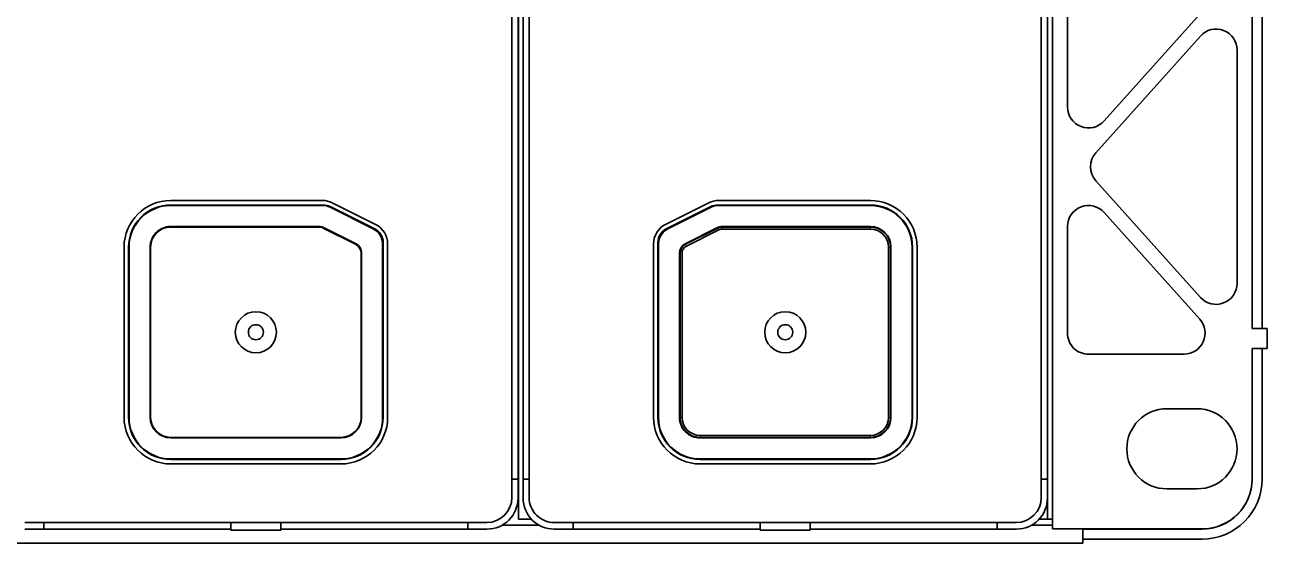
# Model space of a CAD drawing. Extents: x -1334 to -16, y -214 to 699.
# Drawn here: x -897.2 to -773.3, y 168.7 to 220.5 of the extents above; entities that cross this region are included whole.
import ezdxf

# ---------------------------------------------------------------- set-up
doc = ezdxf.new("R2010")
doc.units = 0

msp = doc.modelspace()

# ---------------------------------------------------------------- linework, layer by layer
at = {"color": 7, "lineweight": 35}
for p, q in [((-794.711, 170.159), (-794.711, 319.159)), ((-847.981, 317.148), (-847.981, 171.148)), ((-795.211, 171.148), (-795.211, 317.148)), ((-794.711, 171.148), (-794.711, 317.148)), ((-848.641, 173.298), (-848.641, 314.998)), ((-846.921, 314.998), (-846.921, 173.298)), ((-795.821, 173.298), (-795.821, 314.998)), ((-848.031, 175.138), (-848.031, 313.158)), ((-847.531, 313.158), (-847.531, 175.138)), ((-795.211, 175.138), (-795.211, 313.158)), ((-774.788, 299.159), (-774.788, 190.159)), ((-774.788, 190.159), (-774.788, 299.159)), ((-773.788, 299.159), (-773.788, 190.159)), ((-776.288, 194.679), (-776.288, 217.965)), ((-897.241, 170.798), (-851.141, 170.798)), ((-844.421, 170.798), (-798.321, 170.798)), ((-1220.695, 168.738), (-791.695, 168.738))]:
    msp.add_line(p, q, dxfattribs=at)
at = {"color": 7, "lineweight": 35, "ltscale": 0.266198}
for p, q in [((-793.211, 222.941), (-793.211, 212.293)), ((-793.211, 189.703), (-793.211, 200.351))]:
    msp.add_line(p, q, dxfattribs=at)
at = {"color": 7, "lineweight": 35, "ltscale": 0.357195}
for p, q in [((-789.546, 210.893), (-780.019, 221.541)), ((-789.546, 201.751), (-780.019, 191.103))]:
    msp.add_line(p, q, dxfattribs=at)
at = {"color": 7, "lineweight": 35, "ltscale": 0.390577}
for p, q in [((-779.953, 219.365), (-790.37, 207.722)), ((-790.37, 204.922), (-779.953, 193.279))]:
    msp.add_line(p, q, dxfattribs=at)
at = {"color": 7, "lineweight": 35, "ltscale": 0.378612}
for p, q in [((-867.547, 202.948), (-882.691, 202.948)), ((-882.691, 202.448), (-867.547, 202.448))]:
    msp.add_line(p, q, dxfattribs=at)
at = {"color": 7, "lineweight": 35, "ltscale": 0.381148}
for p, q in [((-867.446, 202.498), (-882.691, 202.498)), ((-812.871, 202.498), (-828.117, 202.498))]:
    msp.add_line(p, q, dxfattribs=at)
at = {"color": 7, "lineweight": 35, "ltscale": 0.120344}
for p, q in [((-866.787, 202.268), (-862.481, 200.115)), ((-829, 202.715), (-833.305, 200.563))]:
    msp.add_line(p, q, dxfattribs=at)
at = {"color": 7, "lineweight": 35, "ltscale": 0.124496}
for p, q in [((-866.775, 202.339), (-862.321, 200.112)), ((-833.242, 200.112), (-828.788, 202.339))]:
    msp.add_line(p, q, dxfattribs=at)
at = {"color": 7, "lineweight": 35, "ltscale": 0.120345}
for p, q in [((-862.258, 200.563), (-866.563, 202.715)), ((-833.082, 200.115), (-828.776, 202.268))]:
    msp.add_line(p, q, dxfattribs=at)
at = {"color": 7, "lineweight": 35, "ltscale": 0.37861}
for p, q in [((-812.871, 202.948), (-828.016, 202.948)), ((-828.016, 202.448), (-812.871, 202.448))]:
    msp.add_line(p, q, dxfattribs=at)
at = {"color": 7, "lineweight": 35, "ltscale": 0.0875}
for p, q in [((-879.191, 200.348), (-882.691, 200.348)), ((-884.741, 198.298), (-884.741, 194.798)), ((-884.741, 184.798), (-884.741, 181.298)), ((-863.641, 181.298), (-863.641, 184.798)), ((-882.691, 179.248), (-879.191, 179.248)), ((-869.191, 179.248), (-865.691, 179.248))]:
    msp.add_line(p, q, dxfattribs=at)
at = {"color": 7, "lineweight": 35, "ltscale": 0.369098}
for p, q in [((-867.928, 200.298), (-882.691, 200.298)), ((-812.871, 200.298), (-827.635, 200.298)), ((-812.871, 200.098), (-827.635, 200.098))]:
    msp.add_line(p, q, dxfattribs=at)
at = {"color": 7, "lineweight": 35, "ltscale": 0.05}
for p, q in [((-879.191, 200.348), (-877.191, 200.348)), ((-871.191, 200.348), (-869.191, 200.348)), ((-884.741, 192.798), (-884.741, 194.798)), ((-863.641, 194.798), (-863.641, 192.798)), ((-773.288, 190.159), (-773.288, 188.159)), ((-884.741, 184.798), (-884.741, 186.798)), ((-863.641, 186.798), (-863.641, 184.798)), ((-877.191, 179.248), (-879.191, 179.248)), ((-869.191, 179.248), (-871.191, 179.248))]:
    msp.add_line(p, q, dxfattribs=at)
at = {"color": 7, "lineweight": 35, "ltscale": 0.00125}
for p, q in [((-879.191, 200.298), (-879.191, 200.348)), ((-877.191, 200.348), (-877.191, 200.298)), ((-871.191, 200.298), (-871.191, 200.348)), ((-869.191, 200.348), (-869.191, 200.298)), ((-884.741, 194.798), (-884.691, 194.798)), ((-863.691, 194.798), (-863.641, 194.798)), ((-884.691, 192.798), (-884.741, 192.798)), ((-863.641, 192.798), (-863.691, 192.798)), ((-884.741, 186.798), (-884.691, 186.798)), ((-863.691, 186.798), (-863.641, 186.798)), ((-884.691, 184.798), (-884.741, 184.798)), ((-863.641, 184.798), (-863.691, 184.798)), ((-879.191, 179.248), (-879.191, 179.298)), ((-877.191, 179.298), (-877.191, 179.248)), ((-871.191, 179.248), (-871.191, 179.298)), ((-869.191, 179.298), (-869.191, 179.248))]:
    msp.add_line(p, q, dxfattribs=at)
at = {"color": 7, "lineweight": 35, "ltscale": 0.15}
for p, q in [((-871.191, 200.348), (-877.191, 200.348)), ((-884.741, 192.798), (-884.741, 186.798)), ((-863.641, 186.798), (-863.641, 192.798)), ((-877.191, 179.248), (-871.191, 179.248))]:
    msp.add_line(p, q, dxfattribs=at)
at = {"color": 7, "lineweight": 35, "ltscale": 0.032849}
msp.add_line((-867.878, 200.348), (-869.191, 200.348), dxfattribs=at)
at = {"color": 7, "lineweight": 35, "ltscale": 0.09045}
msp.add_line((-864.244, 198.574), (-867.48, 200.192), dxfattribs=at)
at = {"color": 7, "lineweight": 35, "ltscale": 0.090451}
for p, q in [((-864.194, 198.624), (-867.43, 200.242)), ((-828.133, 200.242), (-831.369, 198.624)), ((-828.083, 200.192), (-831.319, 198.574)), ((-827.993, 200.013), (-831.229, 198.395))]:
    msp.add_line(p, q, dxfattribs=at)
at = {"color": 7, "lineweight": 13, "ltscale": 0.005}
for p, q in [((-827.993, 200.013), (-828.083, 200.192)), ((-827.635, 200.098), (-827.635, 200.298)), ((-812.871, 200.098), (-812.871, 200.298)), ((-831.229, 198.395), (-831.319, 198.574)), ((-831.671, 197.68), (-831.871, 197.68)), ((-811.071, 198.298), (-810.871, 198.298)), ((-831.671, 181.298), (-831.871, 181.298)), ((-811.071, 181.298), (-810.871, 181.298)), ((-829.871, 179.498), (-829.871, 179.298)), ((-812.871, 179.498), (-812.871, 179.298))]:
    msp.add_line(p, q, dxfattribs=at)
at = {"color": 7, "lineweight": 35, "ltscale": 0.370348}
msp.add_line((-812.871, 200.348), (-827.685, 200.348), dxfattribs=at)
at = {"color": 7, "lineweight": 35, "ltscale": 0.432431}
for p, q in [((-861.541, 198.595), (-861.541, 181.298)), ((-861.041, 181.298), (-861.041, 198.595)), ((-834.521, 198.595), (-834.521, 181.298)), ((-834.021, 181.298), (-834.021, 198.595))]:
    msp.add_line(p, q, dxfattribs=at)
at = {"color": 7, "lineweight": 35, "ltscale": 0.436824}
for p, q in [((-861.491, 181.298), (-861.491, 198.771)), ((-834.071, 198.771), (-834.071, 181.298))]:
    msp.add_line(p, q, dxfattribs=at)
at = {"color": 7, "lineweight": 35, "ltscale": 0.425}
for p, q in [((-887.341, 198.298), (-887.341, 181.298)), ((-886.891, 198.298), (-886.891, 181.298)), ((-886.841, 181.298), (-886.841, 198.298)), ((-884.691, 198.298), (-884.691, 181.298)), ((-811.071, 181.298), (-811.071, 198.298)), ((-810.871, 181.298), (-810.871, 198.298)), ((-810.821, 181.298), (-810.821, 198.298)), ((-808.721, 198.298), (-808.721, 181.298)), ((-808.671, 181.298), (-808.671, 198.298)), ((-808.221, 181.298), (-808.221, 198.298)), ((-882.691, 179.298), (-865.691, 179.298)), ((-829.871, 179.498), (-812.871, 179.498)), ((-829.871, 179.298), (-812.871, 179.298)), ((-829.871, 179.248), (-812.871, 179.248)), ((-865.691, 177.148), (-882.691, 177.148)), ((-882.691, 177.098), (-865.691, 177.098)), ((-882.691, 176.648), (-865.691, 176.648)), ((-812.871, 177.148), (-829.871, 177.148)), ((-829.871, 177.098), (-812.871, 177.098)), ((-829.871, 176.648), (-812.871, 176.648))]:
    msp.add_line(p, q, dxfattribs=at)
at = {"color": 7, "lineweight": 35, "ltscale": 0.409549}
for p, q in [((-863.691, 181.298), (-863.691, 197.68)), ((-831.871, 197.68), (-831.871, 181.298)), ((-831.671, 197.68), (-831.671, 181.298))]:
    msp.add_line(p, q, dxfattribs=at)
at = {"color": 7, "lineweight": 35, "ltscale": 0.073299}
msp.add_line((-863.641, 194.798), (-863.641, 197.73), dxfattribs=at)
at = {"color": 7, "lineweight": 35, "ltscale": 0.410799}
msp.add_line((-831.921, 197.73), (-831.921, 181.298), dxfattribs=at)
at = {"color": 7, "lineweight": 35, "ltscale": 0.0375}
for p, q in [((-773.288, 190.159), (-774.788, 190.159)), ((-774.788, 188.159), (-773.288, 188.159))]:
    msp.add_line(p, q, dxfattribs=at)
at = {"color": 7, "lineweight": 35, "ltscale": 0.238174}
msp.add_line((-781.584, 187.603), (-791.111, 187.603), dxfattribs=at)
at = {"color": 7, "lineweight": 35, "ltscale": 0.325543}
for p, q in [((-774.788, 188.159), (-774.788, 175.138)), ((-773.788, 188.159), (-773.788, 175.138))]:
    msp.add_line(p, q, dxfattribs=at)
at = {"color": 7, "lineweight": 35, "ltscale": 0.325}
msp.add_line((-774.788, 175.159), (-774.788, 188.159), dxfattribs=at)
at = {"color": 7, "lineweight": 35, "ltscale": 0.075}
for p, q in [((-783.288, 182.159), (-780.288, 182.159)), ((-780.288, 174.159), (-783.288, 174.159))]:
    msp.add_line(p, q, dxfattribs=at)
at = {"color": 7, "lineweight": 35, "ltscale": 0.015251}
for p, q in [((-848.031, 175.138), (-848.641, 175.138)), ((-795.211, 175.138), (-795.821, 175.138))]:
    msp.add_line(p, q, dxfattribs=at)
at = {"color": 7, "lineweight": 35, "ltscale": 0.04725}
for p, q in [((-848.031, 173.248), (-848.031, 175.138)), ((-847.531, 175.138), (-847.531, 173.248)), ((-795.211, 173.248), (-795.211, 175.138)), ((-897.241, 170.138), (-895.351, 170.138)), ((-844.421, 170.138), (-842.531, 170.138))]:
    msp.add_line(p, q, dxfattribs=at)
at = {"color": 7, "lineweight": 35, "ltscale": 0.01525}
msp.add_line((-846.921, 175.138), (-847.531, 175.138), dxfattribs=at)
at = {"color": 7, "lineweight": 35, "ltscale": 0.031651}
msp.add_line((-847.981, 171.148), (-846.715, 171.148), dxfattribs=at)
at = {"color": 7, "lineweight": 35, "ltscale": 0.002902}
msp.add_line((-796.028, 171.148), (-795.911, 171.148), dxfattribs=at)
at = {"color": 7, "lineweight": 13, "ltscale": 0.003358}
msp.add_line((-795.911, 171.282), (-795.911, 171.148), dxfattribs=at)
at = {"color": 7, "lineweight": 35, "ltscale": 0.003358}
msp.add_line((-795.911, 171.148), (-795.911, 171.282), dxfattribs=at)
at = {"color": 7, "lineweight": 35, "ltscale": 0.012373}
msp.add_line((-795.911, 171.148), (-795.417, 171.148), dxfattribs=at)
at = {"color": 7, "lineweight": 35, "ltscale": 0.005127}
msp.add_line((-795.417, 171.148), (-795.211, 171.148), dxfattribs=at)
at = {"color": 7, "lineweight": 35, "ltscale": 0.0125}
msp.add_line((-795.211, 171.148), (-794.711, 171.148), dxfattribs=at)
at = {"color": 7, "lineweight": 35, "ltscale": 0.0165}
for p, q in [((-895.351, 170.138), (-895.351, 170.798)), ((-853.031, 170.798), (-853.031, 170.138)), ((-842.531, 170.138), (-842.531, 170.798)), ((-800.211, 170.798), (-800.211, 170.138))]:
    msp.add_line(p, q, dxfattribs=at)
at = {"color": 7, "lineweight": 35, "ltscale": 0.466499}
for p, q in [((-895.351, 170.138), (-876.691, 170.138)), ((-842.531, 170.138), (-823.871, 170.138))]:
    msp.add_line(p, q, dxfattribs=at)
at = {"color": 7, "lineweight": 35, "ltscale": 0.01875}
for p, q in [((-876.691, 170.798), (-876.691, 170.048)), ((-871.691, 170.048), (-871.691, 170.798)), ((-823.871, 170.798), (-823.871, 170.048)), ((-818.871, 170.048), (-818.871, 170.798))]:
    msp.add_line(p, q, dxfattribs=at)
at = {"color": 7, "lineweight": 35, "ltscale": 0.125}
for p, q in [((-876.691, 170.048), (-871.691, 170.048)), ((-823.871, 170.048), (-818.871, 170.048))]:
    msp.add_line(p, q, dxfattribs=at)
at = {"color": 7, "lineweight": 35, "ltscale": 0.466501}
for p, q in [((-871.691, 170.138), (-853.031, 170.138)), ((-818.871, 170.138), (-800.211, 170.138))]:
    msp.add_line(p, q, dxfattribs=at)
at = {"color": 7, "lineweight": 35, "ltscale": 0.047249}
for p, q in [((-853.031, 170.138), (-851.141, 170.138)), ((-800.211, 170.138), (-798.321, 170.138))]:
    msp.add_line(p, q, dxfattribs=at)
at = {"color": 7, "lineweight": 35, "ltscale": 0.09171}
msp.add_line((-849.616, 170.538), (-845.947, 170.538), dxfattribs=at)
at = {"color": 7, "lineweight": 35, "ltscale": 0.052106}
msp.add_line((-796.796, 170.538), (-794.711, 170.538), dxfattribs=at)
at = {"color": 7, "lineweight": 35, "ltscale": 0.373085}
msp.add_line((-779.788, 170.159), (-794.711, 170.159), dxfattribs=at)
at = {"color": 7, "lineweight": 35, "ltscale": 0.035543}
msp.add_line((-791.695, 168.738), (-791.695, 170.159), dxfattribs=at)
at = {"color": 7, "lineweight": 35, "ltscale": 0.297672}
for p, q in [((-791.695, 170.138), (-779.788, 170.138)), ((-791.695, 169.138), (-779.788, 169.138))]:
    msp.add_line(p, q, dxfattribs=at)
at = {"color": 7, "lineweight": 35}
for centre, radius in [((-874.191, 189.798), 2.05), ((-821.371, 189.798), 2.05), ((-874.191, 189.798), 0.75)]:
    msp.add_circle(centre, radius, dxfattribs=at)
for centre, radius, start, end in [((-778.388, 217.965), 2.1, 360, 138.18022), ((-791.111, 212.293), 2.1, 179.99999, 318.18022), ((-788.805, 206.322), 2.1, 138.18022, 221.81978), ((-882.691, 198.298), 4.65, 90, 179.99999), ((-882.691, 198.298), 4.2, 90, 180.00001), ((-882.691, 198.298), 4.15, 90, 180.00001), ((-867.547, 200.748), 2.2, 63.43495, 90), ((-867.547, 200.748), 1.7, 63.43495, 90), ((-867.446, 200.998), 1.5, 63.43495, 90), ((-828.016, 200.748), 2.2, 90, 116.56505), ((-828.117, 200.998), 1.5, 90, 116.56505), ((-828.016, 200.748), 1.7, 90, 116.56505), ((-812.871, 198.298), 4.65, 0, 90), ((-812.871, 198.298), 4.2, 0, 90), ((-812.871, 198.298), 4.15, 0, 90), ((-791.111, 200.351), 2.1, 41.81978, 180.00001), ((-882.691, 198.298), 2.05, 90, 180.00001), ((-882.691, 198.298), 2, 90, 179.99999), ((-867.928, 199.298), 1, 63.43495, 90), ((-867.878, 199.348), 1, 63.43495, 90), ((-863.241, 198.595), 1.7, 0, 63.43495), ((-862.991, 198.771), 1.5, 0, 63.43495), ((-863.241, 198.595), 2.2, 360, 63.43495), ((-832.321, 198.595), 2.2, 116.56505, 179.99999), ((-832.571, 198.771), 1.5, 116.56505, 180.00001), ((-832.321, 198.595), 1.7, 116.56505, 180.00001), ((-827.685, 199.348), 1, 90, 116.56505), ((-827.635, 199.298), 1, 90, 116.56505), ((-827.635, 199.298), 0.8, 90, 116.56496), ((-812.871, 198.298), 2.05, 0, 90), ((-812.871, 198.298), 2, 360, 90), ((-812.871, 198.298), 1.8, 360, 90), ((-864.691, 197.68), 1, 0, 63.43495), ((-864.641, 197.73), 1, 360, 63.43495), ((-830.921, 197.73), 1, 116.56505, 180.00001), ((-830.871, 197.68), 1, 116.56505, 180.00001), ((-830.871, 197.68), 0.8, 116.56505, 180.00001), ((-778.388, 194.679), 2.1, 221.81978, 0), ((-781.584, 189.703), 2.1, 270, 41.81978), ((-821.372, 189.798), 0.75, 270.01944, 269.94167), ((-791.111, 189.703), 2.1, 179.99999, 270), ((-882.691, 181.298), 4.65, 180.00001, 270), ((-882.691, 181.298), 4.2, 180.00001, 270), ((-882.691, 181.298), 4.15, 180.00001, 270), ((-882.691, 181.298), 2.05, 180.00001, 270), ((-882.691, 181.298), 2, 180.00001, 270), ((-865.691, 181.298), 4.2, 270, 360), ((-865.691, 181.298), 4.65, 270, 0), ((-865.691, 181.298), 4.15, 270, 360), ((-865.691, 181.298), 2.05, 270, 360), ((-865.691, 181.298), 2, 270, 0), ((-829.871, 181.298), 4.65, 180.00001, 270), ((-829.871, 181.298), 4.2, 180.00001, 270), ((-829.871, 181.298), 4.15, 179.99999, 270), ((-829.871, 181.298), 2.05, 179.99999, 270), ((-829.871, 181.298), 2, 180.00001, 270), ((-829.871, 181.298), 1.8, 180.00001, 270), ((-812.871, 181.298), 4.2, 270, 360), ((-812.871, 181.298), 4.65, 270, 360), ((-812.871, 181.298), 2, 270, 360), ((-812.871, 181.298), 1.8, 270, 360), ((-812.871, 181.298), 2.05, 270, 0), ((-812.871, 181.298), 4.15, 270, 360), ((-783.288, 178.159), 4, 90, 270), ((-780.288, 178.159), 4, 270, 90), ((-779.788, 175.159), 5, 270, 0), ((-779.788, 175.138), 6, 270, 0), ((-779.788, 175.138), 5, 270, 0), ((-851.141, 173.298), 2.5, 270, 360), ((-851.141, 173.248), 3.11, 270, 360), ((-844.421, 173.248), 3.11, 179.99999, 270), ((-844.421, 173.298), 2.5, 179.99999, 270), ((-798.321, 173.298), 2.5, 270, 360), ((-798.321, 173.248), 3.11, 270, 360)]:
    msp.add_arc(centre, radius, start, end, dxfattribs=at)

doc.saveas('drawing.dxf')
